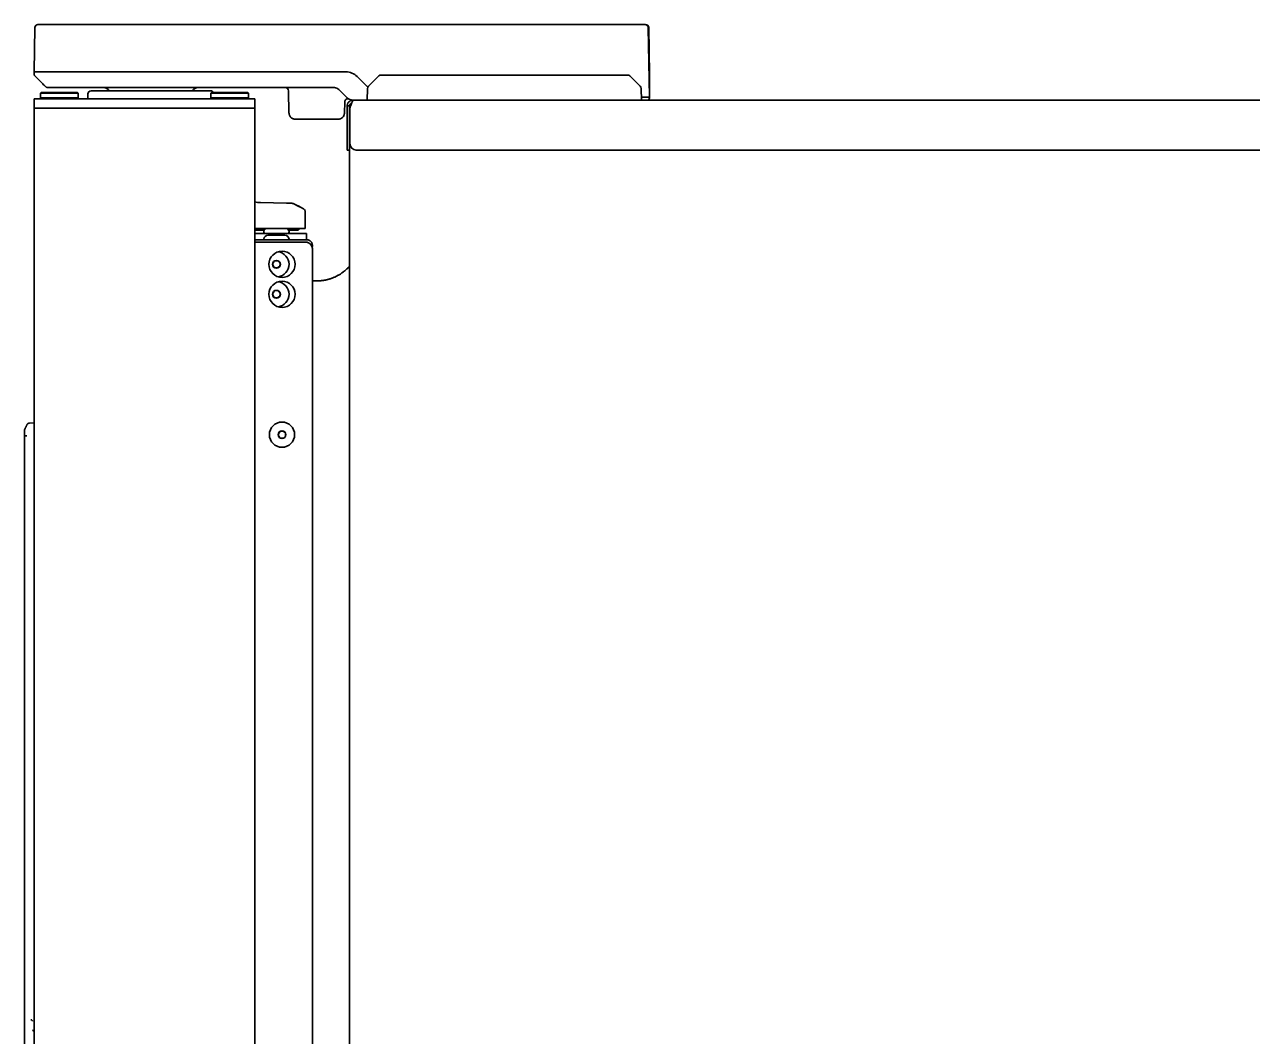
# Model space of a CAD drawing. Header units: inches. Extents: x 90 to 4162, y -443 to 3471.
# Drawn here: x 1156.3 to 1545.3, y 1976.7 to 2297.5 of the extents above; entities that cross this region are included whole.
import ezdxf

# ---------------------------------------------------------------- set-up
doc = ezdxf.new("R2010")
doc.units = ezdxf.units.IN
doc.layers.add('1', color=7, linetype='Continuous', true_color=0xffffff)

msp = doc.modelspace()

# ---------------------------------------------------------------- linework, layer by layer
at = {"layer": '1', "color": 7, "linetype": 'Continuous', "lineweight": 35}
for p, q in [((1159.29, 2282.46), (1159.53, 2296.47)), ((1160.53, 2297.46), (1166.29, 2297.46)), ((1166.29, 2297.46), (1258.11, 2297.46)), ((1261.63, 2297.46), (1266.7, 2297.46)), ((1270.26, 2297.46), (1347.29, 2297.46)), ((1347.29, 2297.46), (1352.9, 2297.46)), ((1352.93, 2297.46), (1353, 2297.46)), ((1353.9, 2296.47), (1354.29, 2274.46)), ((1354.03, 2296.47), (1354.29, 2281.58)), ((1159.3, 2281.74), (1159.29, 2282.46)), ((1166.29, 2282.46), (1159.29, 2282.46)), ((1258.11, 2282.46), (1166.29, 2282.46)), ((1265.02, 2277.62), (1261.65, 2280.99)), ((1268.49, 2281.16), (1265.21, 2277.88)), ((1269.2, 2281.46), (1270.79, 2281.46)), ((1270.79, 2281.46), (1345.79, 2281.46)), ((1345.79, 2281.46), (1347.37, 2281.46)), ((1351.36, 2277.88), (1348.08, 2281.16)), ((1354.29, 2280.26), (1354.29, 2275.77)), ((1161.54, 2275.96), (1161.29, 2275.71)), ((1161.54, 2275.96), (1173.04, 2275.96)), ((1253.58, 2277.46), (1166.29, 2277.46)), ((1173.29, 2275.71), (1173.04, 2275.96)), ((1196.28, 2276.43), (1177.34, 2276.43)), ((1215.23, 2276.43), (1196.28, 2276.43)), ((1215.54, 2275.96), (1215.29, 2275.71)), ((1215.54, 2275.96), (1227.04, 2275.96)), ((1227.29, 2275.71), (1227.04, 2275.96)), ((1239.92, 2276.47), (1240.04, 2269.42)), ((1254.46, 2277.46), (1253.58, 2277.46)), ((1264.79, 2273.46), (1264.92, 2277.21)), ((1351.65, 2277.21), (1351.79, 2273.46)), ((1159.29, 2273.96), (1161.29, 2273.96)), ((1159.29, 2270.96), (1159.29, 2273.96)), ((1173.29, 2275.71), (1161.29, 2275.71)), ((1161.29, 2275.71), (1161.29, 2274.21)), ((1167.29, 2274.21), (1161.29, 2274.21)), ((1161.29, 2274.21), (1161.54, 2273.96)), ((1227.29, 2273.96), (1161.29, 2273.96)), ((1173.29, 2274.21), (1167.29, 2274.21)), ((1173.04, 2273.96), (1173.29, 2274.21)), ((1173.29, 2274.21), (1173.29, 2275.71)), ((1176.34, 2275.46), (1176.29, 2273.96)), ((1227.29, 2275.71), (1215.29, 2275.71)), ((1215.29, 2275.71), (1215.29, 2274.21)), ((1215.29, 2274.21), (1215.54, 2273.96)), ((1221.29, 2274.21), (1215.29, 2274.21)), ((1227.29, 2274.21), (1221.29, 2274.21)), ((1227.04, 2273.96), (1227.29, 2274.21)), ((1227.29, 2274.21), (1227.29, 2275.71)), ((1227.29, 2273.96), (1229.29, 2273.96)), ((1229.29, 2273.96), (1229.29, 2270.96)), ((1257.71, 2272.91), (1257.65, 2269.42)), ((1260.29, 2273.46), (1260.54, 2273.46)), ((1260.54, 2273.46), (1260.51, 2273.45)), ((1260.54, 2273.46), (1919.24, 2273.46)), ((1354.29, 2274.46), (1351.75, 2274.46)), ((1354.29, 2274.46), (1354.28, 2274.19)), ((1161.29, 2270.96), (1159.29, 2270.96)), ((1161.29, 2270.96), (1159.29, 2270.96)), ((1159.29, 1299.46), (1159.29, 2270.96)), ((1227.29, 2270.96), (1161.29, 2270.96)), ((1227.29, 2270.96), (1161.29, 2270.96)), ((1229.29, 2270.96), (1227.29, 2270.96)), ((1229.29, 2270.96), (1227.29, 2270.96)), ((1229.29, 1299.46), (1229.29, 2270.96)), ((1240.04, 2269.42), (1240.1, 2269.42)), ((1258.49, 2271.54), (1258.49, 2271.66)), ((1258.49, 2270.7), (1258.49, 2271.54)), ((1258.49, 2270.7), (1258.49, 2259.66)), ((1259.29, 2271.54), (1259.29, 2271.66)), ((1259.29, 2271.54), (1259.29, 2270.7)), ((1259.29, 2270.7), (1259.29, 2259.66)), ((1259.39, 2270.7), (1259.39, 2259.66)), ((1259.63, 2271.66), (1259.57, 2271.54)), ((1243.14, 2267.46), (1242.05, 2267.46)), ((1255.65, 2267.46), (1243.14, 2267.46)), ((1258.49, 2257.66), (1258.49, 2259.66)), ((1259.29, 2257.66), (1258.49, 2257.66)), ((1259.11, 1256.82), (1259.29, 2257.68)), ((1259.29, 2259.66), (1259.29, 2257.68)), ((1918.39, 2257.66), (1261.39, 2257.66)), ((1231, 2241), (1239.25, 2240.86)), ((1245.2, 2238.15), (1245.2, 2232.76)), ((1229.28, 2232.76), (1239.3, 2232.76)), ((1229.29, 2231.26), (1243.58, 2231.26)), ((1229.29, 2229.26), (1245.05, 2229.26)), ((1229.45, 2232.26), (1232.25, 2232.26)), ((1232.08, 2232.26), (1232.08, 2231.86)), ((1232.08, 2231.86), (1232.08, 2231.66)), ((1232.08, 2231.66), (1232.08, 2231.26)), ((1233.38, 2230.66), (1238.78, 2230.66)), ((1245.2, 2232.76), (1239.3, 2232.76)), ((1239.9, 2232.26), (1242.7, 2232.26)), ((1240.08, 2231.86), (1240.08, 2232.26)), ((1240.08, 2231.66), (1240.08, 2231.86)), ((1240.08, 2231.26), (1240.08, 2231.66)), ((1243.58, 2231.26), (1245.58, 2231.26)), ((1245.58, 2231.26), (1245.58, 2229.26)), ((1229.29, 2228.46), (1243.4, 2228.46)), ((1243.4, 2228.46), (1243.65, 2228.46)), ((1243.65, 2228.46), (1245.5, 2228.46)), ((1247.48, 2227.37), (1247.45, 2226.81)), ((1247.48, 2226.46), (1247.48, 1855.44)), ((1157.87, 2171.13), (1159.29, 2171.21)), ((1156.29, 1929.59), (1156.29, 2167.1))]:
    msp.add_line(p, q, dxfattribs=at)
for centre, radius in [((1237.86, 2221.46), 4.15), ((1236.08, 2221.46), 1.25), ((1236.08, 2221.46), 1.15), ((1237.86, 2211.96), 4.15), ((1236.08, 2211.96), 1.25), ((1236.08, 2211.96), 1.15), ((1237.86, 2167.46), 4), ((1237.86, 2167.46), 1.25), ((1237.86, 2167.46), 1.15)]:
    msp.add_circle(centre, radius, dxfattribs=at)
for centre, radius, start, end in [((1160.53, 2296.46), 1, 90, 179), ((1352.9, 2296.46), 1, 1, 90), ((1353.03, 2296.46), 1, 1, 90), ((1269.2, 2280.46), 1, 90, 135), ((1347.37, 2280.46), 1, 45, 90), ((1177.34, 2275.43), 1, 90, 178), ((1181.32, 2275.46), 2, 29.0308, 90), ((1211.25, 2275.46), 2, 90, 150.9692), ((1215.23, 2275.43), 1, 31.9695, 90), ((1238.92, 2276.46), 1, 1, 90), ((1254.46, 2275.46), 2, 45, 90), ((1265.92, 2277.17), 1, 135, 178), ((1350.66, 2277.17), 1, 2, 45), ((1258.71, 2272.9), 1, 62.9013, 179), ((1353.53, 2274.21), 0.75, 270, 359), ((1261.39, 2270.7), 2, 155, 180), ((1261.39, 2259.66), 2, 180, 270), ((1231.11, 2247), 6, 252.3179, 269), ((1229.45, 2232.76), 0.5, 250.7306, 270), ((1232.48, 2231.86), 0.4, 149.6988, 180), ((1232.48, 2231.66), 0.4, 180, 270), ((1233.38, 2229.36), 1.3, 90, 174.7841), ((1232.28, 2229.46), 0.2, 174.7841, 270), ((1236.27, 2229.64), 4.8, 139.458, 149.6988), ((1238.78, 2229.36), 1.3, 5.2159, 90), ((1235.88, 2229.64), 4.8, 30.3012, 40.542), ((1239.68, 2231.66), 0.4, 270, 0), ((1239.87, 2229.46), 0.2, 270, 5.2159), ((1239.68, 2231.86), 0.4, 0, 30.3012), ((1242.7, 2232.76), 0.5, 270, 330), ((1243.57, 2232.26), 0.5, 90, 150), ((1236.08, 2221.46), 4, 277.7456, 82.26), ((1236.08, 2211.96), 4, 277.7456, 82.26)]:
    msp.add_arc(centre, radius, start, end, dxfattribs=at)
for centre, major_axis, ratio, start_param, end_param in [((1352.93, 2296.46), (0, 1), 0.998849, 4.729842, 6.283185), ((1245.5, 2226.46), (0, 2), 0.990268, 4.712389, 6.283185), ((1157.93, 2170.13), (-0.052, 0.999), 0.99998, 0, 1.065736)]:
    msp.add_ellipse(centre, major_axis=major_axis, ratio=ratio, start_param=start_param, end_param=end_param, dxfattribs=at)
for points, knots in [([(1258.11, 2297.46), (1258.7, 2297.46), (1259.29, 2297.46), (1260.16, 2297.46), (1260.46, 2297.46), (1261.04, 2297.46), (1261.33, 2297.46), (1261.63, 2297.46)], [0, 0, 0, 0, 0.5, 0.5, 0.75, 0.75, 1, 1, 1, 1]), ([(1266.7, 2297.46), (1266.99, 2297.46), (1267.29, 2297.46), (1267.88, 2297.46), (1268.18, 2297.46), (1269.07, 2297.46), (1269.66, 2297.46), (1270.26, 2297.46)], [0, 0, 0, 0, 0.25, 0.25, 0.5, 0.5, 1, 1, 1, 1]), ([(1159.3, 2281.74), (1159.3, 2281.69), (1159.3, 2281.65), (1159.32, 2281.55), (1159.34, 2281.51), (1159.38, 2281.42), (1159.4, 2281.38), (1159.45, 2281.3), (1159.48, 2281.26), (1159.52, 2281.22)], [0, 0, 0, 0, 0.25, 0.25, 0.5, 0.5, 0.75, 0.75, 1, 1, 1, 1]), ([(1354.29, 2281.58), (1354.29, 2281.58), (1354.29, 2281.45), (1354.29, 2280.98), (1354.29, 2280.64), (1354.29, 2280.26)], [0, 0, 0, 0, 0.5, 0.5, 1, 1, 1, 1]), ([(1163.7, 2277.46), (1163.63, 2277.46), (1163.57, 2277.46), (1163.44, 2277.49), (1163.38, 2277.51), (1163.26, 2277.56), (1163.2, 2277.59), (1163.09, 2277.66), (1163.04, 2277.7), (1162.99, 2277.75)], [0, 0, 0, 0, 0.25, 0.25, 0.5, 0.5, 0.75, 0.75, 1, 1, 1, 1]), ([(1163.7, 2277.46), (1163.63, 2277.46), (1163.57, 2277.46), (1163.44, 2277.49), (1163.38, 2277.51), (1163.26, 2277.56), (1163.2, 2277.59), (1163.09, 2277.66), (1163.04, 2277.7), (1162.99, 2277.75)], [0, 0, 0, 0, 0.25, 0.25, 0.5, 0.5, 0.75, 0.75, 1, 1, 1, 1]), ([(1166.29, 2277.46), (1166.24, 2277.46), (1166.2, 2277.46), (1166.12, 2277.46), (1166.08, 2277.46), (1165.95, 2277.46), (1165.87, 2277.46), (1165.75, 2277.46), (1165.71, 2277.46), (1165.63, 2277.46), (1165.58, 2277.46), (1165.46, 2277.46), (1165.39, 2277.46), (1165.23, 2277.46), (1165.16, 2277.46), (1165.05, 2277.46), (1165.01, 2277.46), (1164.94, 2277.46), (1164.9, 2277.46), (1164.8, 2277.46), (1164.73, 2277.46), (1164.6, 2277.46), (1164.54, 2277.46), (1164.42, 2277.46), (1164.36, 2277.46), (1164.28, 2277.46), (1164.25, 2277.46), (1164.2, 2277.46), (1164.18, 2277.46), (1164.11, 2277.46), (1164.06, 2277.46), (1164, 2277.46), (1163.98, 2277.46), (1163.95, 2277.46), (1163.93, 2277.46), (1163.9, 2277.46), (1163.88, 2277.46), (1163.85, 2277.46), (1163.84, 2277.46), (1163.81, 2277.46), (1163.8, 2277.46), (1163.78, 2277.46), (1163.77, 2277.46), (1163.75, 2277.46), (1163.74, 2277.46), (1163.73, 2277.46), (1163.72, 2277.46), (1163.71, 2277.46), (1163.71, 2277.46), (1163.7, 2277.46), (1163.7, 2277.46), (1163.7, 2277.46), (1163.7, 2277.46), (1163.7, 2277.46), (1163.7, 2277.46), (1163.7, 2277.46)], [0, 0, 0, 0, 0.03125, 0.03125, 0.0625, 0.0625, 0.125, 0.125, 0.15625, 0.15625, 0.1875, 0.1875, 0.25, 0.25, 0.3125, 0.3125, 0.34375, 0.34375, 0.375, 0.375, 0.4375, 0.4375, 0.5, 0.5, 0.5625, 0.5625, 0.59375, 0.59375, 0.625, 0.625, 0.6875, 0.6875, 0.71875, 0.71875, 0.75, 0.75, 0.78125, 0.78125, 0.8125, 0.8125, 0.84375, 0.84375, 0.875, 0.875, 0.90625, 0.90625, 0.9375, 0.9375, 0.96875, 0.96875, 0.984375, 0.984375, 0.992187, 0.992187, 1, 1, 1, 1]), ([(1260.53, 2273.46), (1260.43, 2273.46), (1260.33, 2273.46), (1260.14, 2273.48), (1259.94, 2273.51), (1259.75, 2273.56), (1259.64, 2273.59), (1259.61, 2273.6), (1259.57, 2273.62), (1259.54, 2273.62), (1259.47, 2273.65), (1259.43, 2273.67), (1259.29, 2273.72), (1259.11, 2273.81), (1258.95, 2273.91), (1258.82, 2273.99), (1258.76, 2274.03), (1258.7, 2274.07), (1258.67, 2274.11), (1258.65, 2274.12), (1258.55, 2274.2), (1258.48, 2274.27), (1258.41, 2274.34)], [0, 0, 0, 0, 0.125, 0.125, 0.25, 0.375, 0.375, 0.40625, 0.40625, 0.4375, 0.4375, 0.5, 0.5, 0.625, 0.75, 0.75, 0.8125, 0.84375, 0.84375, 0.875, 0.875, 1, 1, 1, 1]), ([(1258.49, 2271.66), (1258.49, 2271.77), (1258.5, 2271.88), (1258.54, 2272.1), (1258.57, 2272.21), (1258.65, 2272.41), (1258.7, 2272.52), (1258.82, 2272.7), (1258.89, 2272.79), (1259.04, 2272.96), (1259.12, 2273.03), (1259.3, 2273.17), (1259.39, 2273.22), (1259.59, 2273.32), (1259.7, 2273.36), (1259.92, 2273.42), (1260.03, 2273.44), (1260.14, 2273.45)], [0, 0, 0, 0, 0.125, 0.125, 0.25, 0.25, 0.375, 0.375, 0.5, 0.5, 0.625, 0.625, 0.75, 0.75, 0.875, 0.875, 1, 1, 1, 1]), ([(1259.29, 2271.66), (1259.29, 2271.78), (1259.31, 2271.9), (1259.4, 2272.14), (1259.47, 2272.24), (1259.63, 2272.43), (1259.73, 2272.5), (1259.88, 2272.57), (1259.92, 2272.59), (1259.95, 2272.6)], [0, 0, 0, 0, 0.302566, 0.302566, 0.605132, 0.605132, 0.907698, 0.907698, 1, 1, 1, 1]), ([(1260.51, 2273.45), (1260.48, 2273.44), (1260.44, 2273.42), (1260.36, 2273.36), (1260.33, 2273.32), (1260.25, 2273.22), (1260.22, 2273.17), (1260.14, 2273.03), (1260.11, 2272.96), (1260.03, 2272.79), (1260, 2272.7), (1259.92, 2272.52), (1259.88, 2272.41), (1259.81, 2272.21), (1259.77, 2272.1), (1259.7, 2271.88), (1259.66, 2271.77), (1259.63, 2271.66)], [0, 0, 0, 0, 0.125, 0.125, 0.25, 0.25, 0.375, 0.375, 0.5, 0.5, 0.625, 0.625, 0.75, 0.75, 0.875, 0.875, 1, 1, 1, 1]), ([(1260.14, 2273.45), (1260.14, 2273.45), (1260.15, 2273.45), (1260.16, 2273.45), (1260.17, 2273.45), (1260.18, 2273.45), (1260.19, 2273.45), (1260.2, 2273.45), (1260.21, 2273.46), (1260.22, 2273.46), (1260.23, 2273.46), (1260.24, 2273.46), (1260.25, 2273.46), (1260.26, 2273.46), (1260.27, 2273.46), (1260.28, 2273.46), (1260.29, 2273.46)], [0, 0, 0, 0, 0.070356, 0.140723, 0.211142, 0.28165, 0.352287, 0.42309, 0.494098, 0.565348, 0.636878, 0.708725, 0.780925, 0.853514, 0.926527, 1, 1, 1, 1]), ([(1240.1, 2269.42), (1240.1, 2269.41), (1240.1, 2269.4), (1240.1, 2269.38), (1240.1, 2269.36), (1240.1, 2269.33), (1240.1, 2269.31), (1240.11, 2269.29), (1240.11, 2269.27), (1240.11, 2269.25), (1240.11, 2269.22), (1240.12, 2269.2), (1240.12, 2269.18), (1240.12, 2269.16), (1240.12, 2269.13), (1240.13, 2269.11), (1240.13, 2269.09), (1240.14, 2269.07), (1240.14, 2269.05), (1240.15, 2269.02), (1240.15, 2269), (1240.16, 2268.98), (1240.16, 2268.96), (1240.17, 2268.93), (1240.17, 2268.91), (1240.18, 2268.89), (1240.19, 2268.87), (1240.19, 2268.85), (1240.2, 2268.82), (1240.21, 2268.8), (1240.21, 2268.78), (1240.22, 2268.76), (1240.23, 2268.74), (1240.24, 2268.71), (1240.25, 2268.69), (1240.26, 2268.67), (1240.27, 2268.65), (1240.27, 2268.63), (1240.28, 2268.61), (1240.29, 2268.58), (1240.3, 2268.56), (1240.32, 2268.54), (1240.33, 2268.52), (1240.34, 2268.5), (1240.35, 2268.48), (1240.36, 2268.46), (1240.37, 2268.44), (1240.38, 2268.42), (1240.4, 2268.39), (1240.41, 2268.37), (1240.42, 2268.35), (1240.44, 2268.33), (1240.45, 2268.31), (1240.46, 2268.29), (1240.48, 2268.27), (1240.49, 2268.25), (1240.51, 2268.23), (1240.52, 2268.21), (1240.54, 2268.2), (1240.55, 2268.18), (1240.57, 2268.16), (1240.58, 2268.14), (1240.6, 2268.12), (1240.62, 2268.1), (1240.63, 2268.08), (1240.65, 2268.07), (1240.67, 2268.05), (1240.68, 2268.03), (1240.7, 2268.02), (1240.71, 2268.01), (1240.72, 2267.99), (1240.73, 2267.98), (1240.75, 2267.97), (1240.76, 2267.95), (1240.78, 2267.94), (1240.79, 2267.93), (1240.81, 2267.91), (1240.82, 2267.9), (1240.84, 2267.89), (1240.86, 2267.87), (1240.87, 2267.86), (1240.89, 2267.85), (1240.91, 2267.83), (1240.93, 2267.82), (1240.95, 2267.8), (1240.97, 2267.79), (1240.99, 2267.78), (1241.01, 2267.76), (1241.04, 2267.75), (1241.06, 2267.73), (1241.08, 2267.72), (1241.1, 2267.71), (1241.13, 2267.69), (1241.15, 2267.68), (1241.18, 2267.67), (1241.21, 2267.65), (1241.23, 2267.64), (1241.26, 2267.63), (1241.29, 2267.62), (1241.32, 2267.6), (1241.34, 2267.59), (1241.37, 2267.58), (1241.4, 2267.57), (1241.44, 2267.56), (1241.47, 2267.55), (1241.5, 2267.54), (1241.53, 2267.53), (1241.57, 2267.52), (1241.6, 2267.51), (1241.63, 2267.5), (1241.67, 2267.5), (1241.7, 2267.49), (1241.74, 2267.48), (1241.78, 2267.48), (1241.82, 2267.47), (1241.85, 2267.47), (1241.89, 2267.46), (1241.93, 2267.46), (1241.97, 2267.46), (1242.01, 2267.46), (1242.04, 2267.46), (1242.05, 2267.46)], [0, 0, 0, 0, 0.007054, 0.014124, 0.021211, 0.028313, 0.035432, 0.042566, 0.049717, 0.056884, 0.064068, 0.071267, 0.078483, 0.085714, 0.092962, 0.100226, 0.107506, 0.114803, 0.122115, 0.129444, 0.136789, 0.144149, 0.151527, 0.15892, 0.166329, 0.173755, 0.181197, 0.188655, 0.196129, 0.203619, 0.211125, 0.218648, 0.226186, 0.233741, 0.241312, 0.248899, 0.256503, 0.264122, 0.271758, 0.27941, 0.287078, 0.294762, 0.302462, 0.310179, 0.317912, 0.32566, 0.333425, 0.341207, 0.349004, 0.356817, 0.364647, 0.372493, 0.380355, 0.388233, 0.396128, 0.404038, 0.411965, 0.419908, 0.427867, 0.435842, 0.443833, 0.451841, 0.459865, 0.467904, 0.47596, 0.484033, 0.492121, 0.500226, 0.505738, 0.511401, 0.517214, 0.523178, 0.529293, 0.535559, 0.541975, 0.548542, 0.55526, 0.562128, 0.569147, 0.576316, 0.583636, 0.591107, 0.598729, 0.606501, 0.614424, 0.622498, 0.630722, 0.639097, 0.647623, 0.656299, 0.665126, 0.674104, 0.683232, 0.692511, 0.701941, 0.711521, 0.721252, 0.731134, 0.741166, 0.751349, 0.761683, 0.772168, 0.782803, 0.793588, 0.804525, 0.815612, 0.82685, 0.838238, 0.849777, 0.861467, 0.873308, 0.885299, 0.897441, 0.909733, 0.922177, 0.93477, 0.947515, 0.96041, 0.973456, 0.986653, 1, 1, 1, 1]), ([(1255.65, 2267.46), (1255.77, 2267.46), (1255.9, 2267.47), (1256.16, 2267.52), (1256.28, 2267.56), (1256.64, 2267.7), (1256.86, 2267.85), (1257.23, 2268.21), (1257.38, 2268.43), (1257.53, 2268.79), (1257.57, 2268.91), (1257.63, 2269.16), (1257.64, 2269.29), (1257.65, 2269.42)], [0, 0, 0, 0, 0.125, 0.125, 0.25, 0.25, 0.5, 0.5, 0.75, 0.75, 0.875, 0.875, 1, 1, 1, 1]), ([(1239.25, 2240.86), (1239.28, 2240.86), (1239.3, 2240.86), (1239.35, 2240.86), (1239.37, 2240.86), (1239.45, 2240.86), (1239.49, 2240.86), (1239.59, 2240.85), (1239.64, 2240.85), (1239.73, 2240.85), (1239.78, 2240.85), (1239.87, 2240.85), (1239.91, 2240.85), (1239.99, 2240.85), (1240.04, 2240.85), (1240.12, 2240.85), (1240.16, 2240.84), (1240.21, 2240.84), (1240.23, 2240.84), (1240.27, 2240.84), (1240.28, 2240.84), (1240.33, 2240.84), (1240.37, 2240.84), (1240.43, 2240.84), (1240.46, 2240.84), (1240.5, 2240.84), (1240.51, 2240.84), (1240.54, 2240.84), (1240.55, 2240.84), (1240.58, 2240.84), (1240.6, 2240.84), (1240.66, 2240.84), (1240.69, 2240.84), (1240.71, 2240.83), (1240.71, 2240.83), (1240.72, 2240.83), (1240.72, 2240.83), (1240.72, 2240.83), (1240.72, 2240.83), (1240.73, 2240.83), (1240.73, 2240.83), (1240.73, 2240.83), (1240.73, 2240.83), (1240.73, 2240.83)], [0, 0, 0, 0, 0.031368, 0.031368, 0.062736, 0.062736, 0.125471, 0.125471, 0.188207, 0.188207, 0.250942, 0.250942, 0.313678, 0.313678, 0.376413, 0.376413, 0.439149, 0.439149, 0.470516, 0.470516, 0.501884, 0.501884, 0.56462, 0.56462, 0.627355, 0.627355, 0.658723, 0.658723, 0.690091, 0.690091, 0.752826, 0.752826, 0.878297, 0.878297, 0.909665, 0.909665, 0.925349, 0.925349, 0.941033, 0.941033, 0.9724, 0.9724, 1, 1, 1, 1]), ([(1240.73, 2240.83), (1240.89, 2240.83), (1241.04, 2240.81), (1241.34, 2240.74), (1241.48, 2240.68), (1241.62, 2240.61)], [0, 0, 0, 0, 0.5, 0.5, 1, 1, 1, 1]), ([(1244.53, 2239.12), (1244.51, 2239.13), (1244.5, 2239.14), (1244.47, 2239.16), (1244.45, 2239.17), (1244.43, 2239.18), (1244.42, 2239.19), (1244.35, 2239.23), (1244.28, 2239.27), (1244.14, 2239.36), (1244.06, 2239.4), (1243.89, 2239.5), (1243.8, 2239.55), (1243.67, 2239.62), (1243.65, 2239.64), (1243.6, 2239.66), (1243.52, 2239.71), (1243.44, 2239.75), (1243.27, 2239.83), (1243.15, 2239.89), (1242.91, 2240), (1242.78, 2240.06), (1242.58, 2240.14), (1242.52, 2240.17), (1242.42, 2240.21), (1242.39, 2240.22), (1242.36, 2240.23)], [0, 0, 0, 0, 0.048402, 0.048402, 0.081418, 0.081418, 0.114435, 0.114435, 0.2465, 0.2465, 0.378566, 0.378566, 0.510631, 0.510631, 0.543648, 0.543648, 0.576664, 0.642697, 0.642697, 0.774762, 0.774762, 0.906828, 0.906828, 0.972861, 0.972861, 1, 1, 1, 1]), ([(1244.66, 2239.04), (1244.74, 2238.99), (1244.82, 2238.94), (1244.95, 2238.82), (1245.01, 2238.75), (1245.1, 2238.59), (1245.14, 2238.51), (1245.19, 2238.33), (1245.2, 2238.24), (1245.2, 2238.15)], [0, 0, 0, 0, 0.25, 0.25, 0.5, 0.5, 0.75, 0.75, 1, 1, 1, 1]), ([(1245.68, 2229.26), (1245.59, 2229.26), (1245.49, 2229.26), (1245.28, 2229.26), (1245.16, 2229.26), (1245.05, 2229.26)], [0, 0, 0, 0, 0.462959, 0.462959, 1, 1, 1, 1]), ([(1245.68, 2229.26), (1245.81, 2229.26), (1245.92, 2229.24), (1246.1, 2229.21), (1246.16, 2229.19), (1246.24, 2229.17), (1246.27, 2229.16), (1246.33, 2229.14), (1246.36, 2229.13), (1246.49, 2229.07), (1246.6, 2229.01), (1246.72, 2228.93), (1246.74, 2228.91), (1246.79, 2228.88), (1246.81, 2228.86), (1246.88, 2228.81), (1246.92, 2228.77), (1247.04, 2228.65), (1247.11, 2228.56), (1247.19, 2228.44), (1247.21, 2228.42), (1247.23, 2228.37), (1247.28, 2228.3), (1247.31, 2228.23), (1247.35, 2228.13), (1247.37, 2228.08), (1247.4, 2228), (1247.41, 2227.97), (1247.42, 2227.92), (1247.43, 2227.9), (1247.46, 2227.77), (1247.47, 2227.67), (1247.48, 2227.57)], [0, 0, 0, 0, 0.125, 0.125, 0.1875, 0.1875, 0.21875, 0.21875, 0.25, 0.25, 0.375, 0.375, 0.40625, 0.40625, 0.4375, 0.4375, 0.5, 0.5, 0.625, 0.625, 0.65625, 0.65625, 0.6875, 0.75, 0.75, 0.8125, 0.8125, 0.84375, 0.84375, 0.875, 0.875, 1, 1, 1, 1]), ([(1246.11, 2228.36), (1246.11, 2228.36), (1246.11, 2228.36), (1246.08, 2228.38), (1246.04, 2228.39), (1245.99, 2228.41), (1245.97, 2228.41), (1245.94, 2228.42), (1245.92, 2228.43), (1245.83, 2228.45), (1245.76, 2228.46), (1245.68, 2228.46)], [0, 0, 0, 0, 0.019788, 0.019788, 0.264841, 0.264841, 0.387368, 0.387368, 0.509894, 0.509894, 1, 1, 1, 1]), ([(1157.87, 2171.13), (1157.78, 2171.13), (1157.7, 2171.11), (1157.53, 2171.06), (1157.45, 2171.02), (1157.3, 2170.92), (1157.23, 2170.86), (1157.11, 2170.73), (1157.06, 2170.65), (1157.03, 2170.57)], [0, 0, 0, 0, 0.25, 0.25, 0.5, 0.5, 0.75, 0.75, 1, 1, 1, 1]), ([(1156.29, 2168.82), (1156.29, 2168.89), (1156.29, 2168.97), (1156.33, 2169.12), (1156.35, 2169.19), (1156.39, 2169.26)], [0, 0, 0, 0, 0.5, 0.5, 1, 1, 1, 1]), ([(1156.29, 2167.1), (1156.29, 2167.15), (1156.29, 2167.21), (1156.29, 2167.29), (1156.29, 2167.32), (1156.29, 2167.38), (1156.29, 2167.4), (1156.29, 2167.49), (1156.29, 2167.54), (1156.29, 2167.65), (1156.29, 2167.7), (1156.29, 2167.8), (1156.29, 2167.85), (1156.29, 2167.92), (1156.29, 2167.95), (1156.29, 2168), (1156.29, 2168.02), (1156.29, 2168.09), (1156.29, 2168.18), (1156.29, 2168.26), (1156.29, 2168.34), (1156.29, 2168.38), (1156.29, 2168.45), (1156.29, 2168.52), (1156.29, 2168.58), (1156.29, 2168.63), (1156.29, 2168.65), (1156.29, 2168.69), (1156.29, 2168.7), (1156.29, 2168.72), (1156.29, 2168.73), (1156.29, 2168.75), (1156.29, 2168.77), (1156.29, 2168.79), (1156.29, 2168.8), (1156.29, 2168.81), (1156.29, 2168.82), (1156.29, 2168.82)], [0, 0, 0, 0, 0.0625, 0.0625, 0.09375, 0.09375, 0.125, 0.125, 0.1875, 0.1875, 0.25, 0.25, 0.3125, 0.3125, 0.34375, 0.34375, 0.375, 0.375, 0.4375, 0.5, 0.5, 0.5625, 0.5625, 0.625, 0.6875, 0.6875, 0.75, 0.75, 0.78125, 0.78125, 0.8125, 0.8125, 0.875, 0.875, 0.9375, 0.9375, 1, 1, 1, 1]), ([(1156.29, 2167.1), (1156.29, 2167.1), (1156.29, 2167.1), (1156.33, 2167.1), (1156.35, 2167.11), (1156.39, 2167.11)], [0, 0, 0, 0, 0.5, 0.5, 1, 1, 1, 1]), ([(1158.79, 1981.52), (1158.79, 1981.58), (1158.76, 1981.7), (1158.65, 1981.88), (1158.47, 1981.99), (1158.35, 1982.02), (1158.29, 1982.02)], [0, 0, 0, 0, 0.253123, 0.506246, 0.759369, 1, 1, 1, 1]), ([(1158.55, 1981.94), (1158.54, 1981.95), (1158.52, 1981.96), (1158.46, 1981.99), (1158.38, 1982.01), (1158.33, 1982.02), (1158.29, 1982.02)], [0, 0, 0, 0, 0.345049, 0.553438, 0.718544, 1, 1, 1, 1]), ([(1158.79, 1978.84), (1158.86, 1978.75), (1158.94, 1978.66), (1159.11, 1978.47), (1159.2, 1978.37), (1159.29, 1978.27)], [0, 0, 0, 0, 0.5, 0.5, 1, 1, 1, 1])]:
    msp.add_open_spline(points, degree=3, knots=knots, dxfattribs=at)
for points, degree in [([(1162.99, 2277.75), (1159.52, 2281.22)], 1), ([(1261.65, 2280.99), (1260.72, 2281.92), (1259.43, 2282.46), (1258.11, 2282.46)], 3), ([(1258.41, 2274.34), (1258.13, 2274.61), (1257.86, 2274.88), (1255.87, 2276.87)], 3), ([(1259.15, 2273.79), (1259.15, 2273.79)], 1), ([(1354.29, 2275.77), (1354.29, 2274.99), (1354.29, 2274.46), (1354.29, 2274.46)], 3), ([(1259.29, 2271.66), (1258.49, 2271.66)], 1), ([(1241.62, 2240.61), (1244.66, 2239.04)], 1), ([(1247.48, 2227.57), (1247.48, 2227.5), (1247.48, 2227.43), (1247.48, 2227.37)], 3), ([(1157.03, 2170.57), (1156.39, 2169.26)], 1), ([(1157.03, 2167.11), (1156.39, 2167.11)], 1)]:
    msp.add_open_spline(points, degree=degree, dxfattribs=at)
msp.add_rational_spline([(1247.47, 2216.28), (1250.81, 2215.93), (1254.07, 2216.63), (1256.91, 2218.32), (1259.07, 2220.68), (1259.11, 2220.73), (1259.15, 2220.77), (1259.2, 2220.8), (1259.26, 2220.83)], [0.499511206154, 0.482200084429, 0.483873659269, 0.504531930676, 0.544174898647, 0.535909248976, 0.531320882017, 0.530409797772, 0.53317599624], degree=4, knots=[0, 0, 0, 0, 0, 0.982252, 0.982252, 0.982252, 0.982252, 1, 1, 1, 1, 1], dxfattribs=at)

doc.saveas('drawing.dxf')
